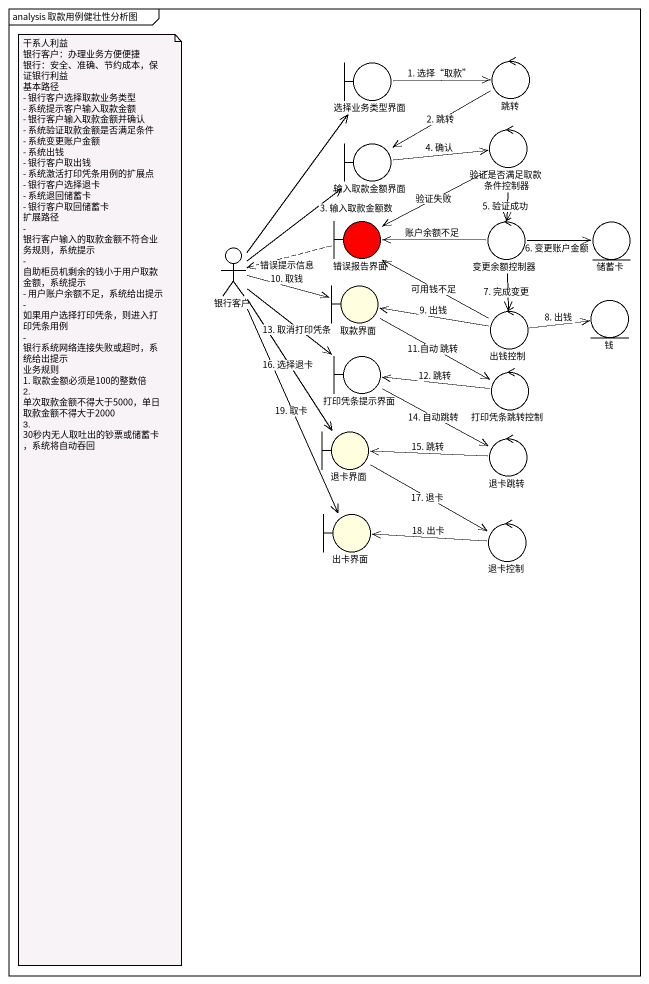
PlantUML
@startuml
mainframe analysis 取款用例健壮性分析图
boundary 选择业务类型界面
control 跳转
boundary 输入取款金额界面
control 验证是否满足取款条件控制器
boundary 错误报告界面 #FF0000
control 变更余额控制器
entity 储蓄卡
actor 银行客户
boundary 取款界面 #FFFFE0
entity 钱
control 出钱控制
boundary 打印凭条提示界面
control 打印凭条跳转控制
boundary 退卡界面 #FFFFE0
control 退卡跳转
boundary 出卡界面 #FFFFE0
control 退卡控制
选择业务类型界面 -right-> 跳转 : 1. 选择“取款”
跳转 -left-> 输入取款金额界面 : 2. 跳转
输入取款金额界面 -right-> 验证是否满足取款条件控制器 : 4. 确认
验证是否满足取款条件控制器 -left-> 错误报告界面 : 验证失败
验证是否满足取款条件控制器 --> 变更余额控制器 : 5. 验证成功
错误报告界面 .left.> 银行客户 : 错误提示信息
变更余额控制器 -left-> 错误报告界面 : 账户余额不足
变更余额控制器 -right-> 储蓄卡 : 6. 变更账户金额
变更余额控制器 --> 出钱控制 : 7. 完成变更
银行客户 -up-> 选择业务类型界面
银行客户 -up-> 输入取款金额界面 : 3. 输入取款金额数
银行客户 -right-> 取款界面 : 10. 取钱
银行客户 --> 打印凭条提示界面 : 13. 取消打印凭条
银行客户 --> 退卡界面 : 16. 选择退卡
银行客户 --> 出卡界面 : 19. 取卡
取款界面 -right-> 打印凭条跳转控制 : 11.自动 跳转
出钱控制 -up-> 错误报告界面 : 可用钱不足
出钱控制 -left-> 取款界面 : 9. 出钱
出钱控制 -right-> 钱 : 8. 出钱
打印凭条提示界面 -right-> 退卡跳转 : 14. 自动跳转
打印凭条跳转控制 -left-> 打印凭条提示界面 : 12. 跳转
退卡界面 -right-> 退卡控制 : 17. 退卡
退卡跳转 -left-> 退卡界面 : 15. 跳转
退卡控制 -left-> 出卡界面 : 18. 出卡
note as N1
  干系人利益
  银行客户：办理业务方便便捷
  银行：安全、准确、节约成本，保证银行利益
  基本路径
  - 银行客户选择取款业务类型
  - 系统提示客户输入取款金额
  - 银行客户输入取款金额并确认
  - 系统验证取款金额是否满足条件
  - 系统变更账户金额
  - 系统出钱
  - 银行客户取出钱
  - 系统激活打印凭条用例的扩展点
  - 银行客户选择退卡
  - 系统退回储蓄卡
  - 银行客户取回储蓄卡
  扩展路径
  - 银行客户输入的取款金额不符合业务规则，系统提示
  - 自助柜员机剩余的钱小于用户取款金额，系统提示
  - 用户账户余额不足，系统给出提示
  - 如果用户选择打印凭条，则进入打印凭条用例
  - 银行系统网络连接失败或超时，系统给出提示
  业务规则
  1. 取款金额必须是100的整数倍
  2. 单次取款金额不得大于5000，单日取款金额不得大于2000
  3. 30秒内无人取吐出的钞票或储蓄卡，系统将自动吞回
end note
@enduml
